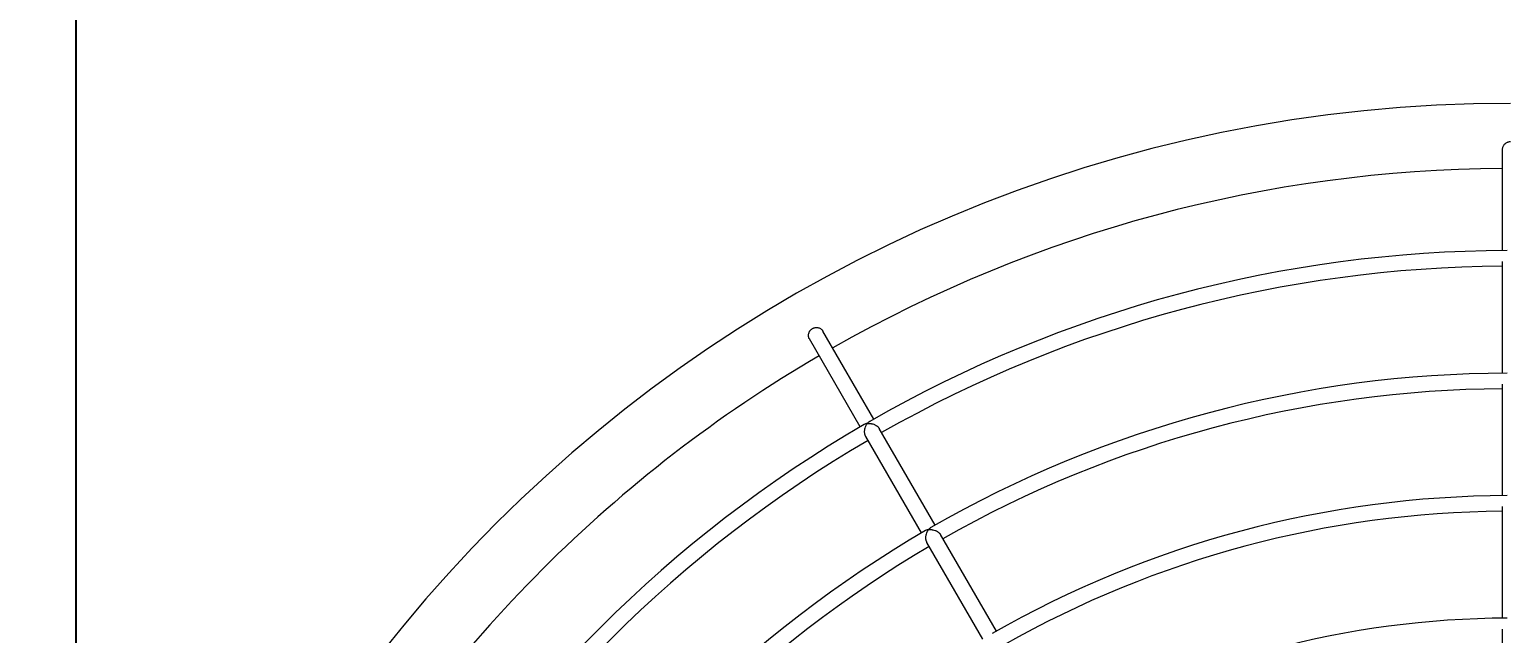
# Model space of a CAD drawing. Extents: x -3650 to 4616, y -3650 to 4857.
# Drawn here: x -1704 to -9, y 1040 to 1735 of the extents above; entities that cross this region are included whole.
import ezdxf

# ---------------------------------------------------------------- set-up
doc = ezdxf.new("R2010")
doc.units = 0
doc.header["$LTSCALE"] = 5
doc.header["$PDMODE"] = 1
doc.header["$PDSIZE"] = 20
doc.layers.get('0').update_dxf_attribs({"linetype": 'CONTINUOUS'})
doc.layers.get('Defpoints').update_dxf_attribs({"linetype": 'CONTINUOUS'})
doc.layers.add('Lg_prod', color=40, linetype='CONTINUOUS')
doc.layers.add('Plan', color=124, linetype='CONTINUOUS')
doc.styles.add('LG1', font='arial.ttf', dxfattribs={"height": 185})
doc.styles.get("Standard").update_dxf_attribs({"font": 'SIMPLEX'})
doc.dimstyles.new('LG_DIM', dxfattribs={"dimtxt": 2.5, "dimasz": 2.5, "dimexe": 1.25, "dimexo": 0.625, "dimtad": 1, "dimdec": 4, "dimdsep": 46, "dimlunit": 6, "dimtxsty": 'STANDARD', "dimcen": 2.5, "dimadec": 0, "dimazin": 0, "dimtfac": 1, "dimtdec": 4, "dimtmove": 0, "dimatfit": 3, "dimfxl": 1, "dimtolj": 1, "dimtzin": 0, "dimarcsym": 0})

# ---------------------------------------------------------------- blocks, each defined once
blk = doc.blocks.new('*D3')
at = {"color": 0, "lineweight": -2, "ltscale": 40, "transparency": 16777216}
for p, q in [((-1650, 1), (-1650, 2411.8)), ((1650, 1), (1650, 2411.8)), ((-1530, 2361.8), (-439.2, 2361.8)), ((1530, 2361.8), (212.5, 2361.8))]:
    blk.add_line(p, q, dxfattribs=at)
at = {"color": 0, "ltscale": 40, "transparency": 16777216}
for points in [[(-1530, 2381.8), (-1530, 2341.8), (-1650, 2361.8)], [(1530, 2381.8), (1530, 2341.8), (1650, 2361.8)]]:
    blk.add_solid(points, dxfattribs=at)
at = {"layer": 'Defpoints', "color": 0, "ltscale": 40, "transparency": 16777216}
for p in [(-1650, 2361.8), (-1650, 0), (1650, 0)]:
    blk.add_point(p, dxfattribs=at)
at = {"color": 4, "ltscale": 40, "transparency": 16777216, "insert": (-113.4, 2361.8), "char_height": 185, "attachment_point": 5, "style": 'LG1'}
blk.add_mtext('\\A1;3300', dxfattribs=at)
blk = doc.blocks.new('200230pl')
at = {"color": 0, "linetype": 'Continuous', "lineweight": 0}
for p, q in [((-9, 1480.5), (-9, 1597.3)), ((-9, 1339.5), (-9, 1467.8)), ((-748, 1277.6), (-806.4, 1378.8)), ((-732.4, 1286.6), (-790.9, 1387.8)), ((-9, 1198.5), (-9, 1326.8)), ((-661.9, 1164.5), (-726.1, 1275.7)), ((-677.5, 1155.5), (-741.7, 1266.7)), ((-9, 1057.5), (-9, 1185.8)), ((-591.4, 1042.4), (-655.6, 1153.6)), ((-607, 1033.4), (-671.2, 1144.6)), ((-9, 945), (-9, 1044.8))]:
    blk.add_line(p, q, dxfattribs=at)
for radius, start, end in [(1650, 90, 270), (1575, 90.3274, 119.6726), (1480.5, 90.1416, 119.8584), (1462.5, 90.3526, 119.6474), (1575, 120.3274, 149.6726), (1339.5, 90.1565, 119.8435), (1321.5, 90.3902, 119.6098), (1480.5, 120.1416, 149.8584), (1462.5, 120.3526, 149.6474), (1198.5, 90.175, 119.825), (1180.5, 90.4368, 119.5632), (1339.5, 120.1565, 149.8435), (1321.5, 120.3902, 149.6098), (1057.5, 90.1984, 119.8016)]:
    blk.add_arc((0, 0), radius, start, end, dxfattribs=at)
for points, knots in [([(-9, 1597.3), (-9, 1597.8), (-8.9, 1598.4), (-8.7, 1599.5), (-8.5, 1600), (-8.1, 1601), (-7.8, 1601.5), (-7.3, 1602.2), (-7.1, 1602.5), (-6.8, 1602.9), (-6.6, 1603.1), (-6.2, 1603.5), (-5.9, 1603.7), (-5.5, 1604.1), (-5.2, 1604.3), (-4.5, 1604.8), (-4, 1605), (-3.2, 1605.4), (-2.9, 1605.5), (-2.3, 1605.7), (-2, 1605.7), (-1.2, 1605.9), (-0.6, 1606), (0, 1606)], [0.04826927, 0.04826927, 0.04826927, 0.04826927, 0.05003193, 0.05003193, 0.05179716, 0.05179716, 0.0535624, 0.0535624, 0.05444501, 0.05444501, 0.05532763, 0.05532763, 0.05621025, 0.05621025, 0.05709287, 0.05709287, 0.0588581, 0.0588581, 0.05974072, 0.05974072, 0.06062333, 0.06062333, 0.06238857, 0.06238857, 0.06238857, 0.06238857]), ([(-806.4, 1378.8), (-806.6, 1379), (-806.7, 1379.2), (-806.9, 1379.7), (-807, 1380), (-807.2, 1380.5), (-807.2, 1380.8), (-807.4, 1381.3), (-807.4, 1381.6), (-807.5, 1382.2), (-807.5, 1382.4), (-807.5, 1383.3), (-807.5, 1383.9), (-807.3, 1385), (-807.1, 1385.6), (-806.7, 1386.7), (-806.5, 1387.2), (-806, 1388), (-805.8, 1388.2), (-805.5, 1388.7), (-805.3, 1388.9), (-804.9, 1389.3), (-804.7, 1389.5), (-804.2, 1389.9), (-804, 1390.1), (-803.3, 1390.6), (-802.8, 1390.9), (-802, 1391.3), (-801.7, 1391.4), (-801.1, 1391.6), (-800.9, 1391.7), (-800, 1391.9), (-799.4, 1392), (-798.8, 1392)], [0.04391839, 0.04391839, 0.04391839, 0.04391839, 0.04473944, 0.04473944, 0.04562193, 0.04562193, 0.04650441, 0.04650441, 0.04738689, 0.04738689, 0.04826938, 0.04826938, 0.05003435, 0.05003435, 0.05179931, 0.05179931, 0.05356428, 0.05356428, 0.05444677, 0.05444677, 0.05532925, 0.05532925, 0.05621173, 0.05621173, 0.05709422, 0.05709422, 0.05885919, 0.05885919, 0.05974167, 0.05974167, 0.06062415, 0.06062415, 0.06238912, 0.06238912, 0.06238912, 0.06238912]), ([(-798.8, 1392), (-798.2, 1392), (-797.6, 1392), (-796.8, 1391.9), (-796.5, 1391.8), (-795.9, 1391.7), (-795.6, 1391.6), (-794.8, 1391.3), (-794.3, 1391), (-793.6, 1390.6), (-793.3, 1390.4), (-792.9, 1390.1), (-792.7, 1389.9), (-792, 1389.4), (-791.7, 1389), (-791.2, 1388.3), (-791, 1388.1), (-790.9, 1387.8), (-790.9, 1387.8), (-790.9, 1387.8)], [0.005902586, 0.005902586, 0.005902586, 0.005902586, 0.007668027, 0.007668027, 0.008550747, 0.008550747, 0.009433467, 0.009433467, 0.011198908, 0.011198908, 0.012081628, 0.012081628, 0.012964348, 0.012964348, 0.014729789, 0.014729789, 0.015612509, 0.015612509, 0.01566611, 0.01566611, 0.01566611, 0.01566611]), ([(-739.9, 1281.5), (-739.9, 1281.5), (-740, 1281.5), (-740.2, 1281.4), (-740.4, 1281.4), (-740.7, 1281.3), (-741.2, 1281.2), (-741.5, 1281.1), (-742.3, 1280.9), (-742.9, 1280.6), (-743.4, 1280.3)], [-0.000019027, -0.000019027, -0.000019027, -0.000019027, 0.000307424, 0.000307424, 0.000633875, 0.001286776, 0.001286776, 0.002592578, 0.002592578, 0.005204183, 0.005204183, 0.005204183, 0.005204183]), ([(-741.7, 1266.7), (-741.8, 1266.8), (-741.8, 1266.9), (-742, 1267.2), (-742.1, 1267.5), (-742.3, 1268), (-742.4, 1268.3), (-742.6, 1268.9), (-742.7, 1269.1), (-742.9, 1270), (-742.9, 1270.6), (-743, 1271.5), (-743, 1271.8), (-743, 1272.4), (-743, 1272.7), (-742.9, 1273.5), (-742.9, 1274.1), (-742.7, 1274.9), (-742.7, 1275.2), (-742.6, 1275.7), (-742.5, 1276), (-742.2, 1277.2), (-741.8, 1278.2), (-741.1, 1279.5), (-740.9, 1279.9), (-740.5, 1280.5), (-740.4, 1280.7), (-740.2, 1281), (-740.1, 1281.1), (-740, 1281.3), (-739.9, 1281.4), (-739.9, 1281.5)], [0.01703621, 0.01703621, 0.01703621, 0.01703621, 0.01740326, 0.01740326, 0.01827877, 0.01827877, 0.01915428, 0.01915428, 0.02002979, 0.02002979, 0.0217808, 0.0217808, 0.02265631, 0.02265631, 0.02353181, 0.02353181, 0.02528283, 0.02528283, 0.02615834, 0.02615834, 0.02703384, 0.02703384, 0.03053587, 0.03053587, 0.03228688, 0.03228688, 0.03316239, 0.03316239, 0.03360014, 0.03360014, 0.0340379, 0.0340379, 0.0340379, 0.0340379]), ([(-737.1, 1284), (-737.3, 1283.8), (-737.6, 1283.7), (-738.1, 1283.3), (-738.3, 1283.1), (-738.8, 1282.7), (-739, 1282.5), (-739.3, 1282.1), (-739.4, 1282), (-739.6, 1281.8), (-739.7, 1281.7), (-739.8, 1281.6), (-739.8, 1281.5), (-739.9, 1281.5)], [0.028826775, 0.028826775, 0.028826775, 0.028826775, 0.030123629, 0.030123629, 0.031420483, 0.031420483, 0.032717336, 0.032717336, 0.033365763, 0.033365763, 0.033689977, 0.033689977, 0.03401419, 0.03401419, 0.03401419, 0.03401419]), ([(-739.9, 1281.5), (-739.8, 1281.5), (-739.7, 1281.5), (-739.5, 1281.5), (-739.2, 1281.6), (-738.9, 1281.6), (-738.3, 1281.6), (-737.9, 1281.6), (-737.1, 1281.6), (-736.6, 1281.5), (-735.8, 1281.4), (-735.3, 1281.4), (-734.9, 1281.3)], [-0.000019027, -0.000019027, -0.000019027, -0.000019027, 0.00035761, 0.00035761, 0.000734246, 0.001487519, 0.001487519, 0.002994064, 0.002994064, 0.004500609, 0.004500609, 0.006007154, 0.006007154, 0.006007154, 0.006007154]), ([(-734.9, 1281.3), (-734.1, 1281.1), (-733.2, 1280.9), (-731.9, 1280.4), (-731.5, 1280.2), (-730.7, 1279.8), (-730.3, 1279.6), (-729.7, 1279.2), (-729.5, 1279.1), (-729.1, 1278.8), (-728.9, 1278.7), (-728.3, 1278.2), (-727.9, 1277.9), (-727.2, 1277.2), (-726.9, 1276.9), (-726.5, 1276.2), (-726.3, 1276), (-726.1, 1275.7)], [0.00600715, 0.00600715, 0.00600715, 0.00600715, 0.00886424, 0.00886424, 0.01029279, 0.01029279, 0.01172134, 0.01172134, 0.01243561, 0.01243561, 0.01314988, 0.01314988, 0.01457843, 0.01457843, 0.01600697, 0.01600697, 0.01702641, 0.01702641, 0.01702641, 0.01702641]), ([(-669.4, 1159.4), (-669.4, 1159.4), (-669.5, 1159.3), (-669.7, 1159.3), (-669.9, 1159.3), (-670.2, 1159.2), (-670.7, 1159.1), (-671, 1159), (-671.8, 1158.7), (-672.4, 1158.5), (-672.9, 1158.2)], [-0.000019032, -0.000019032, -0.000019032, -0.000019032, 0.000307457, 0.000307457, 0.000633947, 0.001286927, 0.001286927, 0.002592885, 0.002592885, 0.005204803, 0.005204803, 0.005204803, 0.005204803]), ([(-671.2, 1144.6), (-671.3, 1144.7), (-671.3, 1144.8), (-671.5, 1145.1), (-671.6, 1145.4), (-671.8, 1145.9), (-671.9, 1146.2), (-672.1, 1146.7), (-672.2, 1147), (-672.4, 1147.9), (-672.4, 1148.5), (-672.5, 1149.4), (-672.5, 1149.7), (-672.5, 1150.3), (-672.5, 1150.5), (-672.4, 1151.4), (-672.4, 1152), (-672.2, 1152.8), (-672.2, 1153.1), (-672.1, 1153.6), (-672, 1153.9), (-671.7, 1155.1), (-671.3, 1156.1), (-670.6, 1157.4), (-670.4, 1157.8), (-670, 1158.4), (-669.9, 1158.6), (-669.7, 1158.9), (-669.6, 1159), (-669.5, 1159.2), (-669.4, 1159.3), (-669.4, 1159.4)], [0.01703736, 0.01703736, 0.01703736, 0.01703736, 0.01740431, 0.01740431, 0.01827983, 0.01827983, 0.01915534, 0.01915534, 0.02003085, 0.02003085, 0.02178188, 0.02178188, 0.0226574, 0.0226574, 0.02353291, 0.02353291, 0.02528394, 0.02528394, 0.02615945, 0.02615945, 0.02703497, 0.02703497, 0.03053702, 0.03053702, 0.03228805, 0.03228805, 0.03316357, 0.03316357, 0.03360132, 0.03360132, 0.03403908, 0.03403908, 0.03403908, 0.03403908]), ([(-666.6, 1161.9), (-666.8, 1161.7), (-667.1, 1161.6), (-667.6, 1161.2), (-667.8, 1161), (-668.3, 1160.6), (-668.5, 1160.4), (-668.8, 1160), (-668.9, 1159.9), (-669.1, 1159.7), (-669.2, 1159.6), (-669.3, 1159.5), (-669.3, 1159.4), (-669.4, 1159.4)], [0.02882482, 0.02882482, 0.02882482, 0.02882482, 0.03012183, 0.03012183, 0.03141884, 0.03141884, 0.03271585, 0.03271585, 0.033364355, 0.033364355, 0.033688607, 0.033688607, 0.03401286, 0.03401286, 0.03401286, 0.03401286]), ([(-669.4, 1159.4), (-669.3, 1159.4), (-669.2, 1159.4), (-669, 1159.4), (-668.7, 1159.5), (-668.4, 1159.5), (-667.8, 1159.5), (-667.4, 1159.5), (-666.6, 1159.5), (-666.1, 1159.4), (-665.3, 1159.3), (-664.8, 1159.3), (-664.4, 1159.2)], [-0.000019032, -0.000019032, -0.000019032, -0.000019032, 0.000357568, 0.000357568, 0.000734167, 0.001487367, 0.001487367, 0.002993767, 0.002993767, 0.004500166, 0.004500166, 0.006006565, 0.006006565, 0.006006565, 0.006006565]), ([(-664.4, 1159.2), (-663.6, 1159), (-662.7, 1158.8), (-661.4, 1158.3), (-661, 1158.1), (-660.2, 1157.7), (-659.8, 1157.5), (-659.2, 1157.1), (-659, 1157), (-658.6, 1156.7), (-658.4, 1156.5), (-657.8, 1156.1), (-657.4, 1155.8), (-656.7, 1155.1), (-656.4, 1154.8), (-656, 1154.1), (-655.8, 1153.9), (-655.6, 1153.6)], [0.00600657, 0.00600657, 0.00600657, 0.00600657, 0.00886398, 0.00886398, 0.01029268, 0.01029268, 0.01172139, 0.01172139, 0.01243574, 0.01243574, 0.01315009, 0.01315009, 0.0145788, 0.0145788, 0.01600751, 0.01600751, 0.01702652, 0.01702652, 0.01702652, 0.01702652])]:
    blk.add_open_spline(points, degree=3, knots=knots, dxfattribs=at)

msp = doc.modelspace()

# ---------------------------------------------------------------- linework, layer by layer
at = {"layer": 'Plan', "lineweight": 0}
msp.add_circle((0, 0), 3650, dxfattribs=at)

# ---------------------------------------------------------------- block references
at = {"layer": 'Lg_prod'}
msp.add_blockref('200230pl', (0, 0), dxfattribs=at)

# ---------------------------------------------------------------- dimensions: what is measured, and where the dimension line sits
at = {"ltscale": 40}
dim = msp.add_linear_dim(base=(-1650, 2361.8), p1=(1650, 0), p2=(-1650, 0), dimstyle='LG_DIM', override={"dimtxt": 185, "dimasz": 120, "dimexe": 50, "dimexo": 1, "dimgap": 50, "dimtad": 0, "dimtih": 1, "dimtoh": 1, "dimdec": 0, "dimrnd": 10, "dimlunit": 2, "dimtxsty": 'LG1', "dimclrt": 4, "dimadec": 4, "dimtdec": 0}, dxfattribs=at)
dim.commit()
dim.dimension.update_dxf_attribs({"geometry": '*D3', "text_midpoint": (-113.4, 2361.8), "dimtype": 160})

doc.saveas('drawing.dxf')
